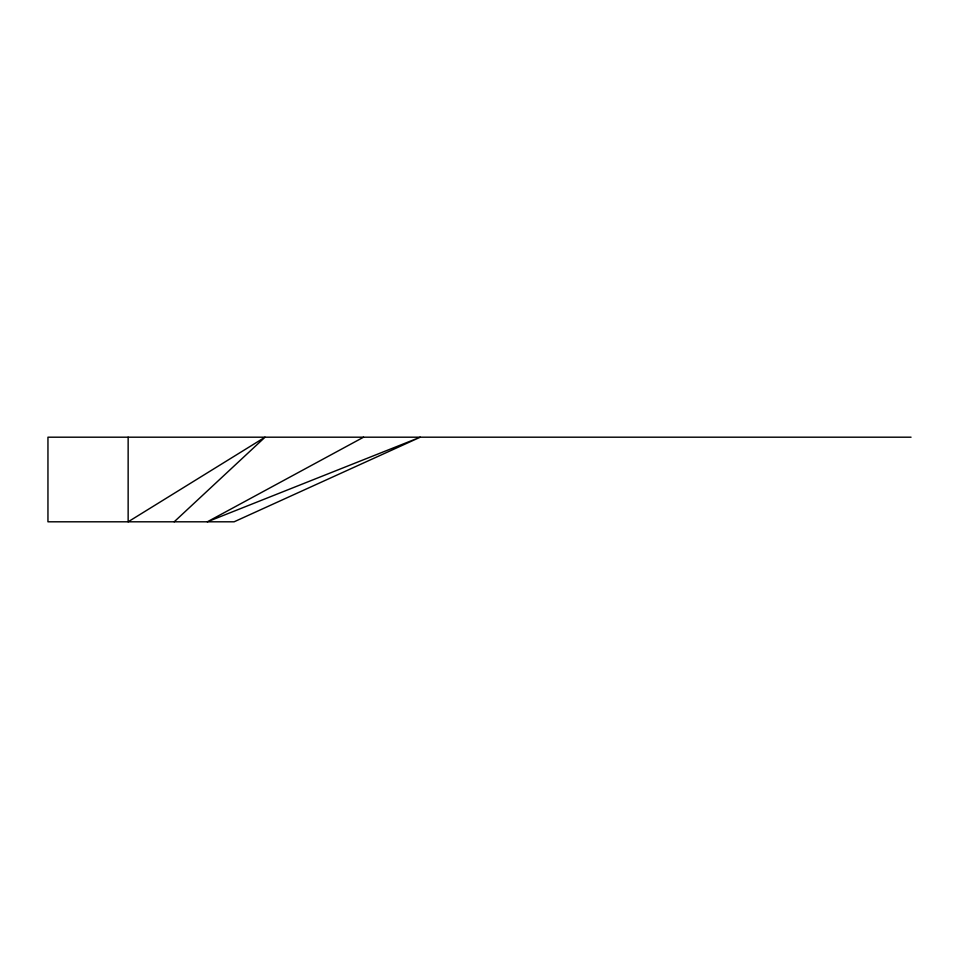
<?xml version="1.0" encoding="UTF-8"?>
<svg xmlns="http://www.w3.org/2000/svg" width="959" height="959" viewBox="0 0 959 959"><rect width="100%" height="100%" fill="white"/><g stroke="black" fill="none" stroke-linecap="round" stroke-linejoin="round"><path stroke-width="1.44" d="M174.19 521.804L265.044 437.196L128.146 521.804L128.146 437.196M363.557 437.196L207.336 521.804L420.27 437.196L234.104 521.804L47.95 521.804L47.95 437.196L911.05 437.196"/></g></svg>
